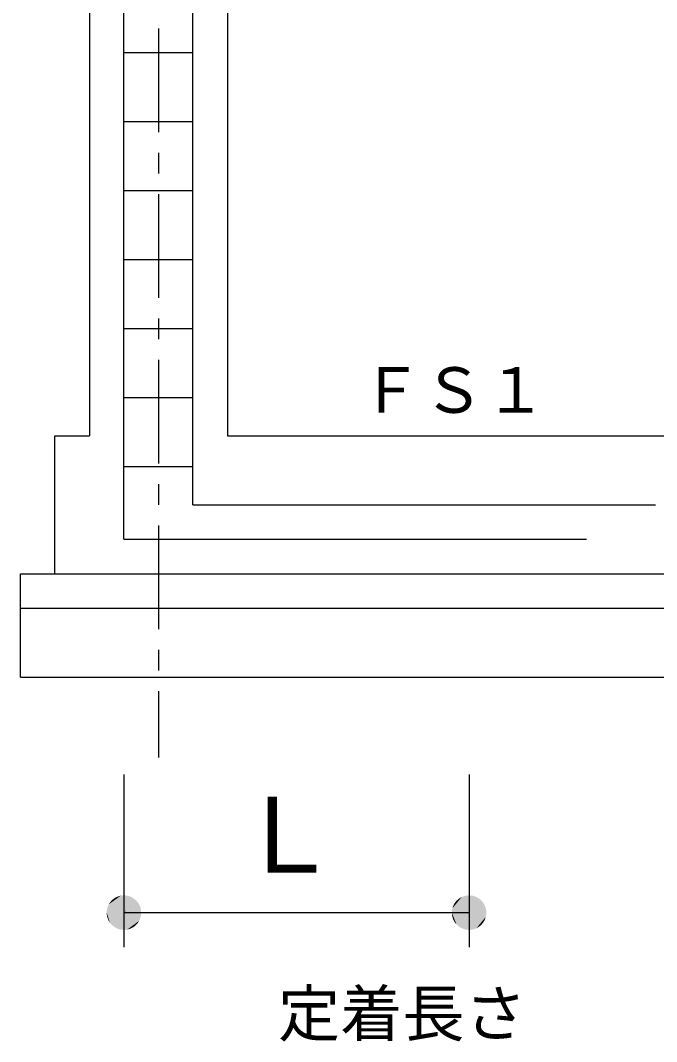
# Model space of a CAD drawing. Units: millimetres, scale not verified. Extents: x -23960 to 8910, y -6308 to 6308.
# Drawn here: x 560 to 1481, y -1116 to 363 of the extents above; entities that cross this region are included whole.
import ezdxf
from ezdxf.enums import TextEntityAlignment as Align

# ---------------------------------------------------------------- set-up
doc = ezdxf.new("R2010")
doc.units = ezdxf.units.MM
doc.header["$LTSCALE"] = 30
doc.linetypes.add('CHAIN1', pattern=[8, 5, -1, 1, -1])
for name, color, linetype, lineweight in [('0-2_製作', 3, 'Continuous', 25), ('0-C_08', 2, 'Continuous', 25), ('1-3_SUNPO', 52, 'Continuous', 25)]:
    doc.layers.add(name, color=color, linetype=linetype, lineweight=lineweight)
doc.styles.add('ＭＳ ゴシック', font='')
doc.styles.get('ＭＳ ゴシック').set_extended_font_data('MS Gothic')

msp = doc.modelspace()

# ---------------------------------------------------------------- linework, layer by layer
at = {"layer": '0-2_製作', "color": 2, "linetype": 'CHAIN1'}
msp.add_line((759.58, 1791.8), (759.58, -704.22), dxfattribs=at)
at = {"layer": '0-2_製作'}
for p, q in [((709.57, -388.2), (709.57, 1591.8)), ((809.57, -338.2), (809.57, 1541.8)), ((709.57, 317.05), (809.57, 317.05)), ((709.57, 217.05), (809.57, 217.05)), ((709.57, 117.05), (809.57, 117.05)), ((709.57, 17.05), (809.57, 17.05)), ((709.57, -82.95), (809.57, -82.95)), ((709.57, -182.95), (809.57, -182.95)), ((709.57, -282.95), (809.57, -282.95)), ((809.57, -338.2), (1479.58, -338.2)), ((709.57, -388.2), (1379.57, -388.2))]:
    msp.add_line(p, q, dxfattribs=at)
at = {"layer": '0-2_製作', "color": 2}
for p, q in [((659.58, 1441.8), (659.58, -238.2)), ((859.57, 1441.8), (859.57, -238.2)), ((609.58, -438.2), (609.58, -238.2)), ((609.58, -238.2), (659.58, -238.2)), ((859.57, -238.2), (2449.58, -238.2)), ((559.57, -438.2), (2499.57, -438.2)), ((559.57, -588.2), (559.57, -438.2)), ((559.57, -588.2), (2499.57, -588.2))]:
    msp.add_line(p, q, dxfattribs=at)
at = {"layer": '0-C_08'}
msp.add_line((559.57, -488.2), (2499.57, -488.2), dxfattribs=at)
at = {"layer": '1-3_SUNPO', "color": 2}
for p, q in [((709.57, -729.08), (709.57, -979.08)), ((1209.57, -729.08), (1209.57, -979.08)), ((709.57, -929.08), (1209.57, -929.08))]:
    msp.add_line(p, q, dxfattribs=at)
at = {"layer": '1-3_SUNPO'}
for points in [[(684.57, -929.08), (714.26, -904.53), (717.3, -905.31)], [(684.77, -925.95), (714.26, -904.53), (684.57, -929.08)], [(684.57, -929.08), (717.3, -905.31), (720.22, -906.46)], [(684.57, -929.08), (720.22, -906.46), (722.97, -907.97)], [(684.57, -929.08), (722.97, -907.97), (725.51, -909.82)], [(684.57, -929.08), (725.51, -909.82), (727.8, -911.97)], [(684.57, -929.08), (727.8, -911.97), (709.54, -929.04)], [(684.77, -925.95), (711.14, -904.13), (714.26, -904.53)], [(685.36, -922.87), (711.14, -904.13), (684.77, -925.95)], [(685.36, -922.87), (708, -904.13), (711.14, -904.13)], [(686.33, -919.88), (708, -904.13), (685.36, -922.87)], [(686.33, -919.88), (704.89, -904.53), (708, -904.13)], [(687.67, -917.04), (704.89, -904.53), (686.33, -919.88)], [(687.67, -917.04), (701.85, -905.31), (704.89, -904.53)], [(689.35, -914.39), (701.85, -905.31), (687.67, -917.04)], [(689.35, -914.39), (698.93, -906.46), (701.85, -905.31)], [(691.35, -911.97), (698.93, -906.46), (689.35, -914.39)], [(691.35, -911.97), (696.18, -907.97), (698.93, -906.46)], [(693.64, -909.82), (696.18, -907.97), (691.35, -911.97)], [(709.54, -929.04), (727.8, -911.97), (709.55, -929.04)], [(709.55, -929.04), (727.8, -911.97), (709.56, -929.04)], [(709.55, -929.04), (727.8, -911.97), (709.55, -929.04)], [(709.56, -929.03), (727.8, -911.97), (709.57, -929.03)], [(709.56, -929.04), (727.8, -911.97), (709.56, -929.03)], [(709.57, -929.03), (727.8, -911.97), (709.58, -929.03)], [(709.58, -929.03), (727.8, -911.97), (709.59, -929.04)], [(709.58, -929.03), (727.8, -911.97), (709.58, -929.03)], [(709.59, -929.04), (727.8, -911.97), (709.6, -929.04)], [(709.6, -929.04), (727.8, -911.97), (709.61, -929.04)], [(709.6, -929.04), (727.8, -911.97), (709.6, -929.04)], [(709.61, -929.05), (727.8, -911.97), (709.62, -929.06)], [(709.61, -929.05), (727.8, -911.97), (709.61, -929.05)], [(709.61, -929.04), (727.8, -911.97), (709.61, -929.05)], [(709.62, -929.08), (727.8, -911.97), (729.8, -914.39)], [(709.62, -929.08), (727.8, -911.97), (709.62, -929.08)], [(709.62, -929.07), (727.8, -911.97), (709.62, -929.08)], [(709.62, -929.06), (727.8, -911.97), (709.62, -929.07)], [(709.62, -929.06), (727.8, -911.97), (709.62, -929.06)], [(709.62, -929.08), (729.8, -914.39), (731.48, -917.04)], [(709.62, -929.08), (731.48, -917.04), (732.82, -919.88)], [(1184.57, -929.08), (1211.14, -904.13), (1214.26, -904.53)], [(1184.57, -929.08), (1208, -904.13), (1211.14, -904.13)], [(1184.57, -929.08), (1204.89, -904.53), (1208, -904.13)], [(1184.57, -929.08), (1214.26, -904.53), (1217.3, -905.31)], [(1184.57, -929.08), (1201.85, -905.31), (1204.89, -904.53)], [(1184.57, -929.08), (1217.3, -905.31), (1220.22, -906.46)], [(1184.77, -925.95), (1201.85, -905.31), (1184.57, -929.08)], [(1184.57, -929.08), (1220.22, -906.46), (1222.97, -907.97)], [(1184.57, -929.08), (1222.97, -907.97), (1209.53, -929.05)], [(1184.77, -925.95), (1198.93, -906.46), (1201.85, -905.31)], [(1185.36, -922.87), (1198.93, -906.46), (1184.77, -925.95)], [(1185.36, -922.87), (1196.18, -907.97), (1198.93, -906.46)], [(1186.33, -919.88), (1196.18, -907.97), (1185.36, -922.87)], [(1186.33, -919.88), (1193.64, -909.82), (1196.18, -907.97)], [(1187.67, -917.04), (1193.64, -909.82), (1186.33, -919.88)], [(1187.67, -917.04), (1191.35, -911.97), (1193.64, -909.82)], [(1189.35, -914.39), (1191.35, -911.97), (1187.67, -917.04)], [(1209.53, -929.05), (1222.97, -907.97), (1209.54, -929.05)], [(1209.54, -929.04), (1222.97, -907.97), (1209.55, -929.04)], [(1209.54, -929.05), (1222.97, -907.97), (1209.54, -929.04)], [(1209.55, -929.04), (1222.97, -907.97), (1209.56, -929.04)], [(1209.55, -929.04), (1222.97, -907.97), (1209.55, -929.04)], [(1209.56, -929.03), (1222.97, -907.97), (1209.57, -929.03)], [(1209.56, -929.04), (1222.97, -907.97), (1209.56, -929.03)], [(1209.57, -929.03), (1222.97, -907.97), (1209.58, -929.03)], [(1209.58, -929.03), (1222.97, -907.97), (1209.59, -929.04)], [(1209.58, -929.03), (1222.97, -907.97), (1209.58, -929.03)], [(1209.59, -929.04), (1222.97, -907.97), (1209.6, -929.04)], [(1209.6, -929.04), (1222.97, -907.97), (1209.61, -929.04)], [(1209.6, -929.04), (1222.97, -907.97), (1209.6, -929.04)], [(1209.61, -929.05), (1222.97, -907.97), (1209.62, -929.06)], [(1209.61, -929.05), (1222.97, -907.97), (1209.61, -929.05)], [(1209.61, -929.04), (1222.97, -907.97), (1209.61, -929.05)], [(1209.62, -929.08), (1222.97, -907.97), (1225.51, -909.82)], [(1209.62, -929.08), (1222.97, -907.97), (1209.62, -929.08)], [(1209.62, -929.07), (1222.97, -907.97), (1209.62, -929.08)], [(1209.62, -929.06), (1222.97, -907.97), (1209.62, -929.07)], [(1209.62, -929.06), (1222.97, -907.97), (1209.62, -929.06)], [(1209.62, -929.08), (1225.51, -909.82), (1227.8, -911.97)], [(1209.62, -929.08), (1227.8, -911.97), (1229.8, -914.39)], [(1209.62, -929.08), (1229.8, -914.39), (1231.48, -917.04)], [(1209.62, -929.08), (1231.48, -917.04), (1232.82, -919.88)], [(684.57, -929.08), (709.54, -929.04), (709.54, -929.05)], [(684.57, -929.08), (709.53, -929.05), (709.53, -929.06)], [(684.57, -929.08), (709.54, -929.05), (709.53, -929.05)], [(684.57, -929.08), (709.53, -929.06), (709.53, -929.07)], [(684.57, -929.08), (709.53, -929.06), (709.53, -929.06)], [(684.57, -929.08), (709.53, -929.07), (709.52, -929.08)], [(689.35, -943.78), (684.57, -929.08), (709.52, -929.08)], [(687.67, -941.13), (684.57, -929.08), (689.35, -943.78)], [(686.33, -938.29), (684.57, -929.08), (687.67, -941.13)], [(685.36, -935.3), (684.57, -929.08), (686.33, -938.29)], [(684.77, -932.22), (684.57, -929.08), (685.36, -935.3)], [(684.57, -929.08), (709.52, -929.08), (709.52, -929.08)], [(689.35, -943.78), (709.52, -929.08), (709.52, -929.09)], [(689.35, -943.78), (709.52, -929.09), (709.53, -929.1)], [(689.35, -943.78), (709.53, -929.1), (709.53, -929.11)], [(689.35, -943.78), (709.53, -929.1), (709.53, -929.1)], [(689.35, -943.78), (709.53, -929.11), (709.54, -929.12)], [(689.35, -943.78), (709.53, -929.11), (709.53, -929.11)], [(689.35, -943.78), (709.54, -929.12), (709.55, -929.13)], [(689.35, -943.78), (709.54, -929.12), (709.54, -929.12)], [(689.35, -943.78), (709.6, -929.13), (691.35, -946.2)], [(689.35, -943.78), (709.6, -929.13), (709.6, -929.13)], [(689.35, -943.78), (709.59, -929.13), (709.6, -929.13)], [(689.35, -943.78), (709.58, -929.13), (709.59, -929.13)], [(689.35, -943.78), (709.58, -929.13), (709.58, -929.13)], [(689.35, -943.78), (709.57, -929.13), (709.58, -929.13)], [(689.35, -943.78), (709.56, -929.13), (709.57, -929.13)], [(689.35, -943.78), (709.56, -929.13), (709.56, -929.13)], [(689.35, -943.78), (709.55, -929.13), (709.56, -929.13)], [(689.35, -943.78), (709.55, -929.13), (709.55, -929.13)], [(691.35, -946.2), (709.61, -929.12), (693.64, -948.35)], [(691.35, -946.2), (709.6, -929.13), (709.61, -929.12)], [(693.64, -948.35), (709.61, -929.12), (696.18, -950.19)], [(693.64, -948.35), (709.61, -929.12), (709.61, -929.12)], [(696.18, -950.19), (709.61, -929.11), (698.93, -951.7)], [(696.18, -950.19), (709.61, -929.12), (709.61, -929.11)], [(698.93, -951.7), (709.62, -929.11), (701.85, -952.86)], [(698.93, -951.7), (709.61, -929.11), (709.62, -929.11)], [(701.85, -952.86), (734.57, -929.08), (704.89, -953.64)], [(701.85, -952.86), (709.62, -929.1), (734.57, -929.08)], [(701.85, -952.86), (709.62, -929.11), (709.62, -929.1)], [(704.89, -953.64), (734.57, -929.08), (734.38, -932.22)], [(709.62, -929.08), (732.82, -919.88), (733.79, -922.87)], [(709.62, -929.08), (733.79, -922.87), (734.38, -925.95)], [(709.62, -929.08), (734.38, -925.95), (734.57, -929.08)], [(734.57, -929.08), (709.62, -929.09), (709.62, -929.08)], [(734.57, -929.08), (709.62, -929.1), (709.62, -929.09)], [(734.57, -929.08), (709.62, -929.1), (709.62, -929.1)], [(1184.57, -929.08), (1209.53, -929.05), (1209.53, -929.06)], [(1184.57, -929.08), (1209.53, -929.06), (1209.53, -929.07)], [(1184.57, -929.08), (1209.53, -929.06), (1209.53, -929.06)], [(1184.57, -929.08), (1209.53, -929.07), (1209.52, -929.08)], [(1193.64, -948.35), (1184.57, -929.08), (1209.52, -929.08)], [(1191.35, -946.2), (1184.57, -929.08), (1193.64, -948.35)], [(1189.35, -943.78), (1184.57, -929.08), (1191.35, -946.2)], [(1187.67, -941.13), (1184.57, -929.08), (1189.35, -943.78)], [(1186.33, -938.29), (1184.57, -929.08), (1187.67, -941.13)], [(1185.36, -935.3), (1184.57, -929.08), (1186.33, -938.29)], [(1184.77, -932.22), (1184.57, -929.08), (1185.36, -935.3)], [(1184.57, -929.08), (1209.52, -929.08), (1209.52, -929.08)], [(1193.64, -948.35), (1209.52, -929.08), (1209.52, -929.09)], [(1193.64, -948.35), (1209.52, -929.09), (1209.53, -929.1)], [(1193.64, -948.35), (1209.53, -929.1), (1209.53, -929.11)], [(1193.64, -948.35), (1209.53, -929.1), (1209.53, -929.1)], [(1193.64, -948.35), (1209.53, -929.11), (1209.54, -929.12)], [(1193.64, -948.35), (1209.53, -929.11), (1209.53, -929.11)], [(1193.64, -948.35), (1209.61, -929.12), (1196.18, -950.19)], [(1193.64, -948.35), (1209.61, -929.12), (1209.61, -929.12)], [(1193.64, -948.35), (1209.6, -929.13), (1209.61, -929.12)], [(1193.64, -948.35), (1209.54, -929.12), (1209.55, -929.13)], [(1193.64, -948.35), (1209.54, -929.12), (1209.54, -929.12)], [(1193.64, -948.35), (1209.6, -929.13), (1209.6, -929.13)], [(1193.64, -948.35), (1209.59, -929.13), (1209.6, -929.13)], [(1193.64, -948.35), (1209.58, -929.13), (1209.59, -929.13)], [(1193.64, -948.35), (1209.58, -929.13), (1209.58, -929.13)], [(1193.64, -948.35), (1209.57, -929.13), (1209.58, -929.13)], [(1193.64, -948.35), (1209.56, -929.13), (1209.57, -929.13)], [(1193.64, -948.35), (1209.56, -929.13), (1209.56, -929.13)], [(1193.64, -948.35), (1209.55, -929.13), (1209.56, -929.13)], [(1193.64, -948.35), (1209.55, -929.13), (1209.55, -929.13)], [(1196.18, -950.19), (1209.61, -929.11), (1198.93, -951.7)], [(1196.18, -950.19), (1209.61, -929.12), (1209.61, -929.11)], [(1198.93, -951.7), (1209.62, -929.11), (1201.85, -952.86)], [(1198.93, -951.7), (1209.61, -929.11), (1209.62, -929.11)], [(1201.85, -952.86), (1209.62, -929.1), (1204.89, -953.64)], [(1201.85, -952.86), (1209.62, -929.11), (1209.62, -929.1)], [(1204.89, -953.64), (1209.62, -929.1), (1208, -954.03)], [(1204.89, -953.64), (1209.62, -929.1), (1209.62, -929.1)], [(1208, -954.03), (1209.62, -929.09), (1211.14, -954.03)], [(1208, -954.03), (1209.62, -929.1), (1209.62, -929.09)], [(1209.62, -929.08), (1232.82, -919.88), (1233.79, -922.87)], [(1209.62, -929.08), (1233.79, -922.87), (1234.38, -925.95)], [(1209.62, -929.08), (1234.38, -925.95), (1234.57, -929.08)], [(1214.26, -953.64), (1209.62, -929.08), (1234.57, -929.08)], [(1211.14, -954.03), (1209.62, -929.08), (1214.26, -953.64)], [(1211.14, -954.03), (1209.62, -929.09), (1209.62, -929.08)], [(1214.26, -953.64), (1234.57, -929.08), (1217.3, -952.86)], [(1217.3, -952.86), (1234.57, -929.08), (1234.38, -932.22)], [(704.89, -953.64), (734.38, -932.22), (708, -954.03)], [(708, -954.03), (734.38, -932.22), (733.79, -935.3)], [(708, -954.03), (733.79, -935.3), (711.14, -954.03)], [(711.14, -954.03), (733.79, -935.3), (732.82, -938.29)], [(711.14, -954.03), (732.82, -938.29), (714.26, -953.64)], [(714.26, -953.64), (732.82, -938.29), (731.48, -941.13)], [(714.26, -953.64), (731.48, -941.13), (717.3, -952.86)], [(717.3, -952.86), (731.48, -941.13), (729.8, -943.78)], [(717.3, -952.86), (729.8, -943.78), (720.22, -951.7)], [(720.22, -951.7), (729.8, -943.78), (727.8, -946.2)], [(720.22, -951.7), (727.8, -946.2), (722.97, -950.19)], [(722.97, -950.19), (727.8, -946.2), (725.51, -948.35)], [(1217.3, -952.86), (1234.38, -932.22), (1220.22, -951.7)], [(1220.22, -951.7), (1234.38, -932.22), (1233.79, -935.3)], [(1220.22, -951.7), (1233.79, -935.3), (1222.97, -950.19)], [(1222.97, -950.19), (1233.79, -935.3), (1232.82, -938.29)], [(1222.97, -950.19), (1232.82, -938.29), (1225.51, -948.35)], [(1225.51, -948.35), (1232.82, -938.29), (1231.48, -941.13)], [(1225.51, -948.35), (1231.48, -941.13), (1227.8, -946.2)], [(1227.8, -946.2), (1231.48, -941.13), (1229.8, -943.78)]]:
    msp.add_solid(points, dxfattribs=at)

# ---------------------------------------------------------------- texts
at = {"layer": '0-2_製作', "color": 4, "style": 'ＭＳ ゴシック'}
for s, p in [('ＦＳ１', (1051.93, -224.75)), ('定着長さ', (932.84, -1128.03))]:
    msp.add_text(s, height=65.98, dxfattribs=at).set_placement(p, align=Align.BOTTOM_LEFT)
at = {"layer": '1-3_SUNPO', "color": 4, "style": 'ＭＳ ゴシック'}
msp.add_text('Ｌ', height=110, dxfattribs=at).set_placement((872.07, -904.35), align=Align.BOTTOM_LEFT)

doc.saveas('drawing.dxf')
